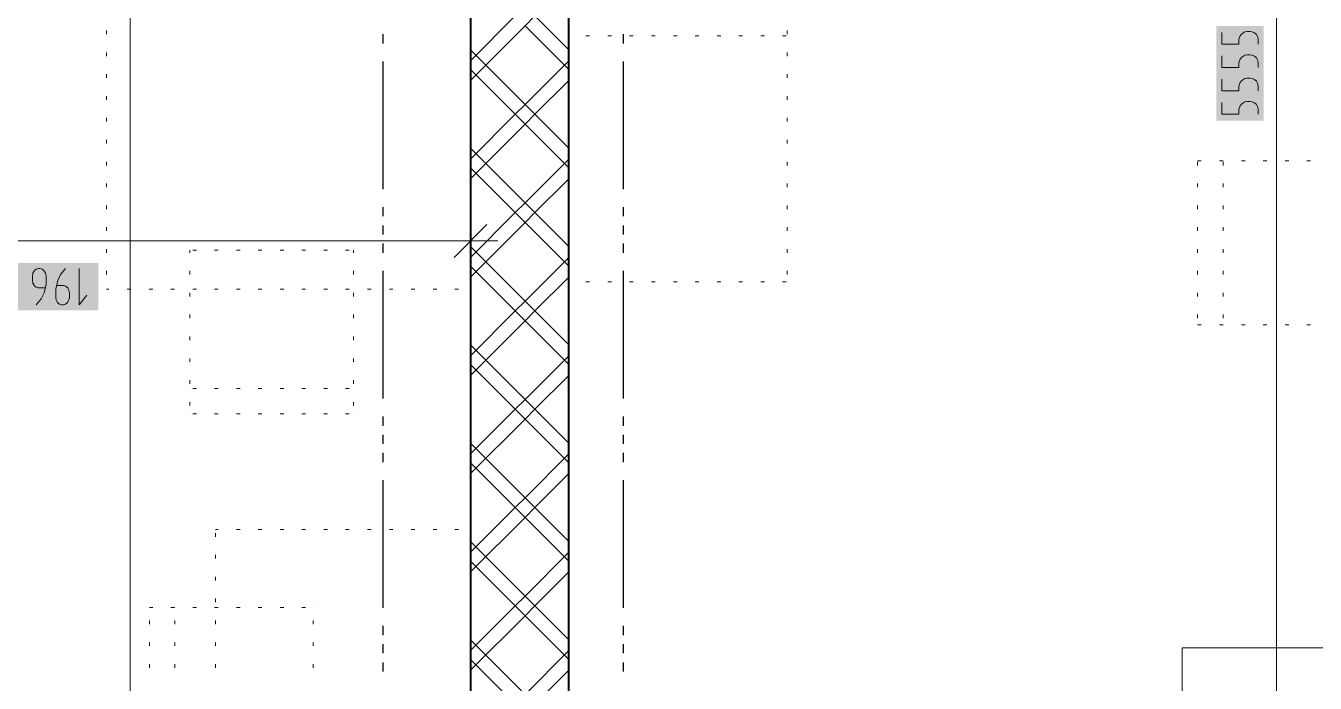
# Model space of a CAD drawing. Header units: millimetres. Extents: x 0 to 594, y 0 to 420.
# Drawn here: x 490.48 to 526.28, y 299.02 to 317.27 of the extents above; entities that cross this region are included whole.
import ezdxf

# ---------------------------------------------------------------- set-up
doc = ezdxf.new("R2010")
doc.units = ezdxf.units.MM
doc.header["$LTSCALE"] = 8
for name, color, linetype in [('PDF_Koty delkove', 7, 'Continuous'), ('PDF_Kuchyne', 7, 'Continuous'), ('PDF_Nabytek', 7, 'Continuous'), ('PDF_Pozarni useky', 7, 'Continuous'), ('PDF_Steny akusticke', 7, 'Continuous')]:
    doc.layers.add(name, color=color, linetype=linetype)

msp = doc.modelspace()

# ---------------------------------------------------------------- linework, layer by layer
at = {"layer": 'PDF_Koty delkove', "lineweight": 18}
for points in [[(493.379, 258.858), (493.379, 259.962), (493.379, 263.407), (493.379, 265.53), (493.379, 266.786), (493.379, 287.671), (493.379, 289.137), (493.379, 344.032)], [(525.204, 267.148), (525.204, 281.791), (525.204, 286.407), (525.204, 287.873), (525.204, 344.032)], [(523.687, 317.087), (523.687, 316.763), (524.158, 316.763), (524.158, 316.898), (524.193, 316.992), (524.243, 317.047), (524.327, 317.1), (524.394, 317.114), (524.462, 317.114), (524.529, 317.1), (524.596, 317.073), (524.647, 317.033), (524.681, 316.979), (524.698, 316.898), (524.698, 316.763)], [(523.687, 316.439), (523.687, 316.115), (524.158, 316.115), (524.158, 316.25), (524.193, 316.344), (524.243, 316.399), (524.327, 316.452), (524.394, 316.466), (524.462, 316.466), (524.529, 316.452), (524.596, 316.425), (524.647, 316.385), (524.681, 316.331), (524.698, 316.25), (524.698, 316.115)], [(523.687, 315.791), (523.687, 315.467), (524.158, 315.467), (524.158, 315.602), (524.193, 315.696), (524.243, 315.75), (524.327, 315.804), (524.394, 315.818), (524.462, 315.818), (524.529, 315.804), (524.596, 315.777), (524.647, 315.737), (524.681, 315.683), (524.698, 315.602), (524.698, 315.467)], [(523.687, 315.143), (523.687, 314.819), (524.158, 314.819), (524.158, 314.954), (524.193, 315.048), (524.243, 315.102), (524.327, 315.156)], [(524.327, 315.156), (524.394, 315.17), (524.462, 315.17), (524.529, 315.156), (524.596, 315.129), (524.647, 315.089), (524.681, 315.035), (524.698, 314.954), (524.698, 314.819)], [(502.825, 312.055), (502.825, 311.297), (502.825, 310.538)], [(503.28, 311.752), (502.37, 310.842)], [(502.825, 311.297), (488.336, 311.297), (483.01, 311.297), (461.881, 311.297), (459.152, 311.297), (438.68, 311.297), (419.32, 311.297)], [(502.825, 311.297), (503.584, 311.297)], [(490.663, 310.333), (490.677, 310.4), (490.703, 310.451), (490.73, 310.484), (490.771, 310.519), (490.825, 310.536), (490.878, 310.536), (490.933, 310.519), (490.973, 310.484), (491, 310.451), (491.028, 310.4), (491.041, 310.333), (491.041, 310.097), (490.987, 309.861), (490.906, 309.693), (490.771, 309.525)], [(491.581, 310.536), (491.446, 310.367), (491.365, 310.198), (491.311, 309.962), (491.311, 309.726), (491.325, 309.659), (491.352, 309.609), (491.378, 309.575), (491.419, 309.541), (491.473, 309.525), (491.527, 309.525), (491.581, 309.541), (491.621, 309.575), (491.648, 309.609), (491.676, 309.659), (491.689, 309.726), (491.689, 309.861), (491.676, 309.928), (491.648, 309.996), (491.581, 310.046), (491.527, 310.064), (491.338, 310.064)], [(491.959, 310.536), (491.959, 309.525), (492.175, 309.794)], [(491.014, 309.996), (490.825, 309.996), (490.771, 310.013), (490.73, 310.046), (490.703, 310.081), (490.677, 310.13), (490.663, 310.198), (490.663, 310.333)]]:
    msp.add_lwpolyline(points, dxfattribs=at)
at = {"layer": 'PDF_Koty delkove', "color": 7, "lineweight": 18, "true_color": 0xffffff, "transparency": 33554559}
for points in [[(524.85, 314.64), (524.85, 317.265), (523.536, 314.64), (523.536, 317.265)], [(492.489, 310.687), (489.864, 310.687), (492.489, 309.373), (489.864, 309.373)]]:
    msp.add_solid(points, dxfattribs=at)
at = {"layer": 'PDF_Kuchyne', "lineweight": 13}
msp.add_lwpolyline([(528.656, 287.873), (522.59, 287.873), (522.59, 300.004), (528.656, 300.004), (528.656, 293.939)], dxfattribs=at)
at = {"layer": 'PDF_Nabytek', "lineweight": 13}
for points in [[(492.716, 317.037), (492.716, 317.138)], [(502.825, 317.037), (502.825, 317.138)], [(505.555, 317.037), (505.555, 317.138)], [(505.555, 316.989), (505.555, 316.989)], [(506.133, 316.989), (506.032, 316.989)], [(506.74, 316.989), (506.639, 316.989)], [(507.346, 316.989), (507.245, 316.989)], [(507.953, 316.989), (507.852, 316.989)], [(508.56, 316.989), (508.458, 316.989)], [(509.166, 316.989), (509.065, 316.989)], [(509.773, 316.989), (509.672, 316.989)], [(510.379, 316.989), (510.278, 316.989)], [(510.986, 316.989), (510.885, 316.989)], [(511.592, 316.989), (511.491, 316.989)], [(511.621, 317.037), (511.621, 317.138)], [(511.621, 316.989), (511.621, 316.989)], [(492.716, 316.43), (492.716, 316.531)], [(502.825, 316.43), (502.825, 316.531)], [(505.555, 316.43), (505.555, 316.531)], [(511.621, 316.43), (511.621, 316.531)], [(492.716, 315.824), (492.716, 315.925)], [(502.825, 315.824), (502.825, 315.925)], [(505.555, 315.824), (505.555, 315.925)], [(511.621, 315.824), (511.621, 315.925)], [(492.716, 315.217), (492.716, 315.318)], [(502.825, 315.217), (502.825, 315.318)], [(505.555, 315.217), (505.555, 315.318)], [(511.621, 315.217), (511.621, 315.318)], [(492.716, 314.611), (492.716, 314.712)], [(502.825, 314.611), (502.825, 314.712)], [(505.555, 314.611), (505.555, 314.712)], [(511.621, 314.611), (511.621, 314.712)], [(492.716, 314.004), (492.716, 314.105)], [(502.825, 314.004), (502.825, 314.105)], [(505.555, 314.004), (505.555, 314.105)], [(511.621, 314.004), (511.621, 314.105)], [(492.716, 313.397), (492.716, 313.498)], [(502.825, 313.397), (502.825, 313.498)], [(505.555, 313.397), (505.555, 313.498)], [(511.621, 313.397), (511.621, 313.498)], [(523.014, 313.522), (523.014, 313.522)], [(523.014, 313.522), (523.014, 313.522)], [(523.014, 313.397), (523.014, 313.498)], [(523.117, 313.522), (523.016, 313.522)], [(523.724, 313.522), (523.623, 313.522)], [(523.722, 313.522), (523.722, 313.522)], [(523.722, 313.397), (523.722, 313.498)], [(524.331, 313.522), (524.23, 313.522)], [(524.937, 313.522), (524.836, 313.522)], [(525.544, 313.522), (525.443, 313.522)], [(526.15, 313.522), (526.049, 313.522)], [(492.716, 312.791), (492.716, 312.892)], [(502.825, 312.791), (502.825, 312.892)], [(505.555, 312.791), (505.555, 312.892)], [(511.621, 312.791), (511.621, 312.892)], [(523.014, 312.791), (523.014, 312.892)], [(523.722, 312.791), (523.722, 312.892)], [(492.716, 312.184), (492.716, 312.285)], [(502.825, 312.184), (502.825, 312.285)], [(505.555, 312.184), (505.555, 312.285)], [(511.621, 312.184), (511.621, 312.285)], [(523.014, 312.184), (523.014, 312.285)], [(523.722, 312.184), (523.722, 312.285)], [(492.716, 311.578), (492.716, 311.679)], [(502.825, 311.578), (502.825, 311.679)], [(505.555, 311.578), (505.555, 311.679)], [(511.621, 311.578), (511.621, 311.679)], [(523.014, 311.578), (523.014, 311.679)], [(523.722, 311.578), (523.722, 311.679)], [(492.716, 310.971), (492.716, 311.072)], [(495.029, 310.971), (495.029, 311.044)], [(495.029, 311.044), (495.029, 311.044)], [(495.029, 311.044), (495.029, 311.044)], [(495.215, 311.044), (495.114, 311.044)], [(495.821, 311.044), (495.72, 311.044)], [(496.428, 311.044), (496.327, 311.044)], [(497.034, 311.044), (496.933, 311.044)], [(497.641, 311.044), (497.54, 311.044)], [(498.248, 311.044), (498.147, 311.044)], [(498.854, 311.044), (498.753, 311.044)], [(499.461, 311.044), (499.36, 311.044)], [(499.579, 311.044), (499.579, 311.044)], [(499.579, 310.971), (499.579, 311.044)], [(499.579, 311.044), (499.579, 311.044)], [(502.825, 310.971), (502.825, 311.072)], [(505.555, 310.971), (505.555, 311.072)], [(511.621, 310.971), (511.621, 311.072)], [(523.014, 310.971), (523.014, 311.072)], [(523.722, 310.971), (523.722, 311.072)], [(492.716, 310.365), (492.716, 310.466)], [(495.029, 310.365), (495.029, 310.466)], [(499.579, 310.365), (499.579, 310.466)], [(502.825, 310.365), (502.825, 310.466)], [(505.555, 310.365), (505.555, 310.466)], [(511.621, 310.365), (511.621, 310.466)], [(523.014, 310.365), (523.014, 310.466)], [(523.722, 310.365), (523.722, 310.466)], [(505.555, 310.165), (505.555, 310.165)], [(505.555, 310.165), (505.555, 310.165)], [(506.133, 310.165), (506.032, 310.165)], [(506.74, 310.165), (506.639, 310.165)], [(507.346, 310.165), (507.245, 310.165)], [(507.953, 310.165), (507.852, 310.165)], [(508.56, 310.165), (508.458, 310.165)], [(509.166, 310.165), (509.065, 310.165)], [(509.773, 310.165), (509.672, 310.165)], [(510.379, 310.165), (510.278, 310.165)], [(510.986, 310.165), (510.885, 310.165)], [(511.592, 310.165), (511.491, 310.165)], [(511.621, 310.165), (511.621, 310.165)], [(511.621, 310.165), (511.621, 310.165)], [(492.716, 309.962), (492.716, 309.962)], [(492.788, 309.962), (492.716, 309.962)], [(492.716, 309.962), (492.716, 309.962)], [(493.395, 309.962), (493.294, 309.962)], [(494.002, 309.962), (493.901, 309.962)], [(494.608, 309.962), (494.507, 309.962)], [(495.029, 309.758), (495.029, 309.859)], [(495.215, 309.962), (495.114, 309.962)], [(495.821, 309.962), (495.72, 309.962)], [(496.428, 309.962), (496.327, 309.962)], [(497.034, 309.962), (496.933, 309.962)], [(497.641, 309.962), (497.54, 309.962)], [(498.248, 309.962), (498.147, 309.962)], [(498.854, 309.962), (498.753, 309.962)], [(499.461, 309.962), (499.36, 309.962)], [(499.579, 309.758), (499.579, 309.859)], [(500.067, 309.962), (499.966, 309.962)], [(500.674, 309.962), (500.573, 309.962)], [(501.281, 309.962), (501.179, 309.962)], [(501.887, 309.962), (501.786, 309.962)], [(502.494, 309.962), (502.393, 309.962)], [(502.825, 309.962), (502.825, 309.962)], [(502.825, 309.962), (502.825, 309.962)], [(523.014, 309.758), (523.014, 309.859)], [(523.722, 309.758), (523.722, 309.859)], [(495.029, 309.151), (495.029, 309.252)], [(499.579, 309.151), (499.579, 309.252)], [(523.014, 309.151), (523.014, 309.252)], [(523.014, 308.972), (523.014, 308.972)], [(523.014, 308.972), (523.014, 308.972)], [(523.117, 308.972), (523.016, 308.972)], [(523.724, 308.972), (523.623, 308.972)], [(523.722, 309.151), (523.722, 309.252)], [(523.722, 308.972), (523.722, 308.972)], [(524.331, 308.972), (524.23, 308.972)], [(524.937, 308.972), (524.836, 308.972)], [(525.544, 308.972), (525.443, 308.972)], [(526.15, 308.972), (526.049, 308.972)], [(495.029, 308.545), (495.029, 308.646)], [(499.579, 308.545), (499.579, 308.646)], [(495.029, 307.938), (495.029, 308.039)], [(499.579, 307.938), (499.579, 308.039)], [(495.029, 307.332), (495.029, 307.433)], [(495.029, 307.202), (495.029, 307.202)], [(495.215, 307.202), (495.114, 307.202)], [(495.821, 307.202), (495.72, 307.202)], [(496.428, 307.202), (496.327, 307.202)], [(497.034, 307.202), (496.933, 307.202)], [(497.641, 307.202), (497.54, 307.202)], [(498.248, 307.202), (498.147, 307.202)], [(498.854, 307.202), (498.753, 307.202)], [(499.461, 307.202), (499.36, 307.202)], [(499.579, 307.332), (499.579, 307.433)], [(499.579, 307.202), (499.579, 307.202)], [(495.029, 306.725), (495.029, 306.826)], [(499.579, 306.725), (499.579, 306.826)], [(495.029, 306.495), (495.029, 306.495)], [(495.029, 306.495), (495.029, 306.495)], [(495.215, 306.495), (495.114, 306.495)], [(495.821, 306.495), (495.72, 306.495)], [(496.428, 306.495), (496.327, 306.495)], [(497.034, 306.495), (496.933, 306.495)], [(497.641, 306.495), (497.54, 306.495)], [(498.248, 306.495), (498.147, 306.495)], [(498.854, 306.495), (498.753, 306.495)], [(499.461, 306.495), (499.36, 306.495)], [(499.579, 306.495), (499.579, 306.495)], [(499.579, 306.495), (499.579, 306.495)], [(495.821, 303.29), (495.749, 303.29)], [(495.749, 303.29), (495.749, 303.29)], [(495.749, 303.29), (495.749, 303.29)], [(496.428, 303.29), (496.327, 303.29)], [(497.034, 303.29), (496.933, 303.29)], [(497.641, 303.29), (497.54, 303.29)], [(498.248, 303.29), (498.147, 303.29)], [(498.854, 303.29), (498.753, 303.29)], [(499.461, 303.29), (499.36, 303.29)], [(500.067, 303.29), (499.966, 303.29)], [(500.674, 303.29), (500.573, 303.29)], [(501.281, 303.29), (501.179, 303.29)], [(501.887, 303.29), (501.786, 303.29)], [(502.494, 303.29), (502.393, 303.29)], [(502.825, 303.29), (502.825, 303.29)], [(502.825, 303.29), (502.825, 303.29)], [(495.749, 303.086), (495.749, 303.187)], [(502.825, 303.086), (502.825, 303.187)], [(495.749, 302.479), (495.749, 302.58)], [(502.825, 302.479), (502.825, 302.58)], [(495.749, 301.872), (495.749, 301.973)], [(502.825, 301.872), (502.825, 301.973)], [(493.911, 301.117), (493.911, 301.117)], [(494.002, 301.117), (493.911, 301.117)], [(493.911, 301.117), (493.911, 301.117)], [(494.608, 301.117), (494.507, 301.117)], [(494.619, 301.117), (494.619, 301.117)], [(495.215, 301.117), (495.114, 301.117)], [(495.821, 301.117), (495.72, 301.117)], [(495.749, 301.266), (495.749, 301.367)], [(496.428, 301.117), (496.327, 301.117)], [(497.034, 301.117), (496.933, 301.117)], [(497.641, 301.117), (497.54, 301.117)], [(498.248, 301.117), (498.147, 301.117)], [(498.461, 301.117), (498.461, 301.117)], [(498.461, 301.117), (498.461, 301.117)], [(502.825, 301.266), (502.825, 301.367)], [(493.911, 300.659), (493.911, 300.76)], [(494.619, 300.659), (494.619, 300.76)], [(495.749, 300.659), (495.749, 300.76)], [(498.461, 300.659), (498.461, 300.76)], [(502.825, 300.659), (502.825, 300.76)], [(493.911, 300.053), (493.911, 300.154)], [(494.619, 300.053), (494.619, 300.154)], [(495.749, 300.053), (495.749, 300.154)], [(498.461, 300.053), (498.461, 300.154)], [(502.825, 300.053), (502.825, 300.154)], [(493.911, 299.446), (493.911, 299.547)], [(494.619, 299.446), (494.619, 299.547)], [(495.749, 299.446), (495.749, 299.547)], [(498.461, 299.446), (498.461, 299.547)], [(502.825, 299.446), (502.825, 299.547)]]:
    msp.add_lwpolyline(points, dxfattribs=at)
at = {"layer": 'PDF_Pozarni useky', "lineweight": 30}
for points in [[(500.399, 316.784), (500.399, 317.037)], [(507.071, 316.784), (507.071, 317.037)], [(500.399, 312.74), (500.399, 316.279)], [(507.071, 312.74), (507.071, 316.279)], [(500.399, 311.982), (500.399, 312.235)], [(507.071, 311.982), (507.071, 312.235)], [(500.399, 311.477), (500.399, 311.729)], [(507.071, 311.477), (507.071, 311.729)], [(500.399, 310.971), (500.399, 311.224)], [(507.071, 310.971), (507.071, 311.224)], [(500.399, 306.927), (500.399, 310.466)], [(507.071, 306.927), (507.071, 310.466)], [(500.399, 306.169), (500.399, 306.422)], [(507.071, 306.169), (507.071, 306.422)], [(500.399, 305.663), (500.399, 305.916)], [(507.071, 305.663), (507.071, 305.916)], [(500.399, 305.158), (500.399, 305.411)], [(507.071, 305.158), (507.071, 305.411)], [(500.399, 301.114), (500.399, 304.653)], [(507.071, 301.114), (507.071, 304.653)], [(500.399, 300.356), (500.399, 300.609)], [(507.071, 300.356), (507.071, 300.609)], [(500.399, 299.85), (500.399, 300.103)], [(507.071, 299.85), (507.071, 300.103)], [(500.399, 299.345), (500.399, 299.598)], [(507.071, 299.345), (507.071, 299.598)]]:
    msp.add_lwpolyline(points, dxfattribs=at)
at = {"layer": 'PDF_Steny akusticke', "lineweight": 40}
msp.add_lwpolyline([(505.555, 289.137), (505.555, 344.032), (502.826, 344.032), (502.825, 344.032), (502.825, 289.137)], dxfattribs=at)
at = {"layer": 'PDF_Steny akusticke', "lineweight": 9}
for points in [[(505.555, 316.605), (504.615, 317.545), (504.342, 317.818), (502.825, 319.334)], [(502.825, 315.755), (504.342, 317.272), (504.615, 317.545), (505.555, 318.485)], [(502.825, 316.301), (504.069, 317.545), (504.342, 317.818)], [(505.555, 316.059), (504.342, 317.272)], [(505.555, 313.875), (504.615, 314.815), (504.342, 315.088), (502.825, 316.605)], [(504.342, 315.088), (505.555, 316.301)], [(504.069, 314.815), (502.825, 316.059)], [(504.615, 314.815), (505.555, 315.755)], [(504.069, 314.815), (504.342, 315.088)], [(502.825, 313.572), (504.069, 314.815)], [(502.825, 313.026), (504.342, 314.542), (504.615, 314.815)], [(504.342, 314.542), (504.069, 314.815)], [(505.555, 313.329), (504.342, 314.542)], [(504.615, 312.086), (504.342, 312.358), (502.825, 313.875)], [(504.069, 312.086), (502.825, 313.329)], [(504.342, 312.358), (505.555, 313.572)], [(504.615, 312.086), (505.555, 313.026)], [(504.069, 312.086), (504.342, 312.358)], [(502.825, 310.842), (504.069, 312.086)], [(504.342, 311.813), (504.069, 312.086)], [(504.342, 311.813), (504.615, 312.086)], [(505.555, 311.145), (504.615, 312.086)], [(502.825, 310.296), (504.342, 311.813)], [(505.555, 310.599), (504.342, 311.813)], [(504.615, 309.356), (504.342, 309.629), (502.825, 311.145)], [(504.342, 309.629), (505.555, 310.842)], [(504.069, 309.356), (502.825, 310.599)], [(504.615, 309.356), (505.555, 310.296)], [(502.825, 308.112), (504.069, 309.356)], [(504.069, 309.356), (504.342, 309.629)], [(504.342, 309.083), (504.069, 309.356)], [(504.342, 309.083), (504.615, 309.356)], [(505.555, 308.416), (504.615, 309.356)], [(502.825, 307.566), (504.342, 309.083)], [(505.555, 307.87), (504.342, 309.083)], [(504.615, 306.626), (504.342, 306.899), (502.825, 308.416)], [(504.342, 306.899), (505.555, 308.112)], [(504.069, 306.626), (502.825, 307.87)], [(504.615, 306.626), (505.555, 307.566)], [(504.069, 306.626), (504.342, 306.899)], [(504.342, 306.353), (504.069, 306.626), (502.825, 305.383)], [(504.342, 306.353), (504.615, 306.626)], [(505.555, 305.686), (504.615, 306.626)], [(502.825, 304.837), (504.342, 306.353)], [(505.555, 305.14), (504.342, 306.353)], [(504.615, 303.897), (504.342, 304.17), (502.825, 305.686)], [(504.069, 303.897), (502.825, 305.14)], [(504.342, 304.17), (505.555, 305.383)], [(504.615, 303.897), (505.555, 304.837)], [(504.069, 303.897), (504.342, 304.17)], [(504.342, 303.624), (504.069, 303.897), (502.825, 302.653)], [(502.825, 302.107), (504.342, 303.624), (504.615, 303.897)], [(505.555, 302.411), (504.342, 303.624)], [(505.555, 302.956), (504.615, 303.897)], [(504.615, 301.167), (504.342, 301.44), (502.825, 302.956)], [(504.342, 301.44), (505.555, 302.653)], [(504.069, 301.167), (502.825, 302.411)], [(504.615, 301.167), (505.555, 302.107)], [(504.342, 300.894), (504.069, 301.167), (502.825, 299.924)], [(502.825, 299.378), (504.342, 300.894), (504.615, 301.167)], [(504.069, 301.167), (504.342, 301.44)], [(505.555, 300.227), (504.615, 301.167)], [(505.555, 299.681), (504.342, 300.894)], [(504.615, 298.437), (504.342, 298.71), (502.825, 300.227)], [(504.069, 298.437), (502.825, 299.681)], [(504.342, 298.71), (505.555, 299.924)], [(504.615, 298.437), (505.555, 299.378)]]:
    msp.add_lwpolyline(points, dxfattribs=at)

doc.saveas('drawing.dxf')
